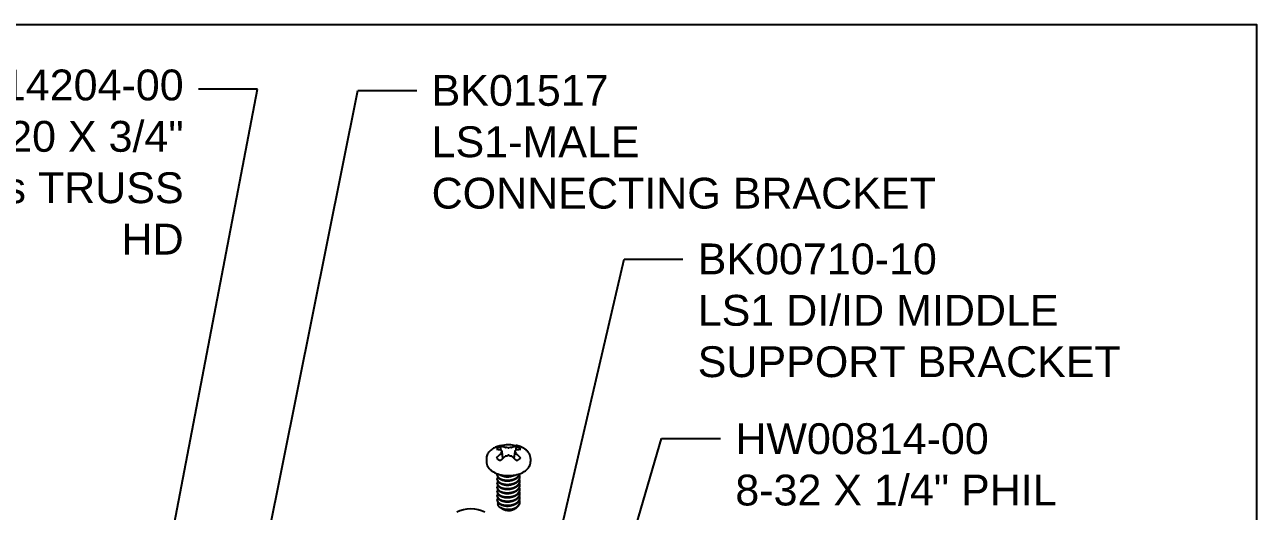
# Model space of a CAD drawing. Extents: x -0.9 to 11.7, y -14.6 to 0.
# Drawn here: x 4.13 to 11.65, y -2.97 to 0 of the extents above; entities that cross this region are included whole.
import ezdxf
from ezdxf import colors
from ezdxf.entities.mleader import LeaderData, LeaderLine
from ezdxf.math import Vec2, Vec3

# ---------------------------------------------------------------- set-up
doc = ezdxf.new("R2010")
doc.units = 0
doc.header["$LTSCALE"] = 0.5
doc.header["$MEASUREMENT"] = 0
for name, color, linetype in [('FAB DWG', 221, 'CONTINUOUS'), ('Hardware', 242, 'CONTINUOUS'), ('Mounting', 4, 'CONTINUOUS')]:
    doc.layers.add(name, color=color, linetype=linetype)
doc.layers.add('Text-Unprinted', color=131, linetype='CONTINUOUS', plot=False)
doc.styles.get("Standard").update_dxf_attribs({"font": 'arial.ttf'})

msp = doc.modelspace()

# ---------------------------------------------------------------- linework, layer by layer
at = {"layer": 'Hardware', "linetype": 'Continuous', "lineweight": 25, "transparency": 16777216, "extrusion": (1.5543e-15, 0.816497, 0.57735)}
for p, q in [((7.0533, -2.6447), (7.0483, -2.6024)), ((7.1222, -2.6447), (7.1272, -2.6024)), ((6.9527, -2.646), (6.9527, -2.6645)), ((7.0588, -2.6397), (7.0522, -2.6359)), ((7.1233, -2.6359), (7.1167, -2.6397)), ((7.2227, -2.646), (7.2227, -2.6645)), ((7.0187, -2.7473), (7.0187, -2.7441)), ((7.0187, -2.7728), (7.0187, -2.7697)), ((7.1567, -2.7601), (7.1567, -2.7569)), ((7.0187, -2.7984), (7.0187, -2.7952)), ((7.0187, -2.8239), (7.0187, -2.8207)), ((7.0187, -2.8494), (7.0187, -2.8462)), ((7.1567, -2.7856), (7.1567, -2.7824)), ((7.1567, -2.8111), (7.1567, -2.8079)), ((7.1567, -2.8366), (7.1567, -2.8334)), ((7.0187, -2.8749), (7.0187, -2.8717)), ((7.0187, -2.9004), (7.0187, -2.8972)), ((7.1567, -2.8622), (7.1567, -2.859)), ((7.1567, -2.8877), (7.1567, -2.8845)), ((7.1567, -2.9132), (7.1567, -2.91)), ((7.05, -2.9519), (7.0402, -2.9462)), ((7.1222, -2.9538), (7.1248, -2.9522))]:
    msp.add_line(p, q, dxfattribs=at)
at = {"layer": 'Hardware', "linetype": 'Continuous', "lineweight": 25, "transparency": 16777216, "extrusion": (7.03853e-17, 1.66533e-16, -1)}
msp.add_arc((-7.0877, -2.7727), 0.2121, 77.50512, 102.49488, dxfattribs=at)
at = {"layer": 'Hardware', "linetype": 'Continuous', "lineweight": 25, "transparency": 16777216}
for centre, major_axis, ratio, start_param, end_param in [((7.0877, -2.6153), (-0.0886, 0), 0.57735, -0.9936, -0.577197), ((7.0867, -2.7722), (-0.0912, -0.1915), 0.625473, -2.177695, -1.983039), ((7.0888, -2.7722), (-0.0912, 0.1915), 0.625473, -0.511675, -0.31702), ((7.0714, -2.7701), (-0.0338, -0.2087), 0.36159, -2.434796, -2.347229), ((7.0945, -2.7645), (-0.1628, 0.1349), 0.801793, -0.941996, -0.854429), ((7.081, -2.7645), (-0.1628, -0.1349), 0.801793, -2.287164, -2.199597), ((7.0867, -2.7722), (0.0912, 0.1915), 0.625473, 0.31702, 0.511675), ((7.1041, -2.7701), (-0.0338, 0.2087), 0.36159, -0.794364, -0.706797), ((7.0888, -2.7722), (-0.0912, 0.1915), 0.625473, -0.975734, -0.963898), ((7.0888, -2.7722), (-0.0912, 0.1915), 0.625473, -1.158553, -0.963898), ((7.0877, -2.6153), (-0.0886, 0), 0.57735, -2.356194, -2.147993), ((7.0877, -2.6153), (-0.0886, 0), 0.57735, -2.564396, -2.356194), ((7.0877, -2.6153), (0.0886, 0), 0.57735, -2.564396, -2.356194), ((7.0877, -2.6153), (0.0886, 0), 0.57735, -2.356194, -2.147993), ((7.0877, -2.6153), (0.0886, 0), 0.57735, -0.9936, -0.785398), ((7.0877, -2.6153), (0.0886, 0), 0.57735, -0.785398, -0.577197), ((7.0877, -2.6153), (0.0886, 0), 0.57735, -0.785398, -0.701269), ((7.0877, -2.9339), (0.0487, 0), 0.57735, -2.407864, -1.957924), ((7.0877, -2.9339), (0.0487, 0), 0.57735, -1.957924, -0.785398)]:
    msp.add_ellipse(centre, major_axis=major_axis, ratio=ratio, start_param=start_param, end_param=end_param, dxfattribs=at)
at = {"layer": 'Hardware', "linetype": 'Continuous', "lineweight": 25, "transparency": 16777216, "extrusion": (4.4325e-17, 2.31305e-16, -1)}
msp.add_ellipse((7.0867, -2.7734), major_axis=(0.1191, -0.1755), ratio=0.524834, start_param=-2.736974, end_param=-2.542319, dxfattribs=at)
at = {"layer": 'Hardware', "linetype": 'Continuous', "lineweight": 25, "transparency": 16777216, "extrusion": (8.47424e-17, 3.76166e-16, -1)}
msp.add_ellipse((7.0714, -2.7779), major_axis=(0.0638, -0.2015), ratio=0.260951, start_param=-2.633902, end_param=-2.546335, dxfattribs=at)
at = {"layer": 'Hardware', "linetype": 'Continuous', "lineweight": 25, "transparency": 16777216, "extrusion": (-1.78082e-16, 2.81461e-16, -1)}
msp.add_ellipse((7.0945, -2.7834), major_axis=(0.1786, 0.113), ratio=0.701155, start_param=-1.283341, end_param=-1.195773, dxfattribs=at)
at = {"layer": 'Hardware', "linetype": 'Continuous', "lineweight": 25, "transparency": 16777216, "extrusion": (-5.16895e-17, 2.29772e-16, -1)}
msp.add_ellipse((7.081, -2.7834), major_axis=(0.1786, -0.113), ratio=0.701155, start_param=-1.945819, end_param=-1.858252, dxfattribs=at)
at = {"layer": 'Hardware', "linetype": 'Continuous', "lineweight": 25, "transparency": 16777216, "extrusion": (1.89592e-16, 2.31123e-16, -1)}
msp.add_ellipse((7.1041, -2.7779), major_axis=(0.0638, 0.2015), ratio=0.260951, start_param=-0.595258, end_param=-0.503876, dxfattribs=at)
at = {"layer": 'Hardware', "linetype": 'Continuous', "lineweight": 25, "transparency": 16777216, "extrusion": (-2.74017e-16, 3.87122e-16, -1)}
msp.add_ellipse((7.0888, -2.7734), major_axis=(0.1191, 0.1755), ratio=0.524834, start_param=-0.603091, end_param=-0.404618, dxfattribs=at)
at = {"layer": 'Hardware', "linetype": 'Continuous', "lineweight": 25, "transparency": 16777216, "extrusion": (-1.50977e-16, 3.70734e-16, -1)}
msp.add_ellipse((7.0888, -2.7734), major_axis=(0.1191, 0.1755), ratio=0.524834, start_param=-1.246151, end_param=-1.051496, dxfattribs=at)
at = {"layer": 'Hardware', "linetype": 'Continuous', "lineweight": 25, "transparency": 16777216, "extrusion": (9.02633e-17, 2.62469e-16, -1)}
msp.add_ellipse((7.0867, -2.7734), major_axis=(0.1191, -0.1755), ratio=0.524834, start_param=-2.090097, end_param=-1.895441, dxfattribs=at)
at = {"layer": 'Hardware', "linetype": 'Continuous', "lineweight": 25, "transparency": 16777216, "extrusion": (-7.32336e-17, 5.55112e-17, -1)}
msp.add_ellipse((7.0877, -2.9173), major_axis=(-0.069, 0), ratio=0.57735, start_param=-2.126289, end_param=-1.331113, dxfattribs=at)
at = {"layer": 'Hardware', "linetype": 'Continuous', "lineweight": 25, "transparency": 16777216}
for points, knots in [([(7.0419, -2.5656), (7.0322, -2.5678), (7.0229, -2.5706), (7.0055, -2.5776), (6.9973, -2.5817), (6.9827, -2.5913), (6.9762, -2.5968), (6.9651, -2.6089), (6.9606, -2.6157), (6.9544, -2.6303), (6.9527, -2.6381), (6.9527, -2.646)], [2.722679, 2.722679, 2.722679, 2.722679, 2.963541, 2.963541, 3.204404, 3.204404, 3.445266, 3.445266, 3.686128, 3.686128, 3.926991, 3.926991, 3.926991, 3.926991]), ([(7.0481, -2.6035), (7.0482, -2.6032), (7.0483, -2.6029), (7.0483, -2.6027), (7.0484, -2.6024), (7.0483, -2.6022), (7.0482, -2.6019), (7.0482, -2.6018), (7.0481, -2.6018), (7.0481, -2.6017)], [0, 0, 0, 0, 0.00003392832, 0.00003392832, 0.00003392832, 0.00006785849, 0.00006785849, 0.00006785849, 0.00007902941, 0.00007902941, 0.00007902941, 0.00007902941]), ([(7.0862, -2.5797), (7.0866, -2.5797), (7.0871, -2.5798), (7.0875, -2.5798), (7.088, -2.5798), (7.0884, -2.5798), (7.0889, -2.5797), (7.089, -2.5797), (7.0891, -2.5797), (7.0893, -2.5797)], [0, 0, 0, 0, 0.00003392832, 0.00003392832, 0.00003392832, 0.00006785849, 0.00006785849, 0.00006785849, 0.00007902941, 0.00007902941, 0.00007902941, 0.00007902941]), ([(7.0893, -2.6255), (7.0889, -2.6254), (7.0884, -2.6253), (7.088, -2.6253), (7.0875, -2.6253), (7.0871, -2.6253), (7.0866, -2.6254), (7.0865, -2.6254), (7.0864, -2.6255), (7.0862, -2.6255)], [0, 0, 0, 0, 0.00003392832, 0.00003392832, 0.00003392832, 0.00006785849, 0.00006785849, 0.00006785849, 0.00007902941, 0.00007902941, 0.00007902941, 0.00007902941]), ([(7.1274, -2.6017), (7.1273, -2.6019), (7.1272, -2.6022), (7.1271, -2.6024), (7.1271, -2.6027), (7.1272, -2.6029), (7.1273, -2.6032), (7.1273, -2.6033), (7.1274, -2.6034), (7.1274, -2.6035)], [0, 0, 0, 0, 0.00003392832, 0.00003392832, 0.00003392832, 0.00006785849, 0.00006785849, 0.00006785849, 0.00007902941, 0.00007902941, 0.00007902941, 0.00007902941]), ([(7.1796, -2.5829), (7.1769, -2.5814), (7.1741, -2.5799), (7.1684, -2.5771), (7.1655, -2.5758), (7.1595, -2.5733), (7.1564, -2.5722), (7.1501, -2.57), (7.1469, -2.569), (7.1403, -2.5672), (7.137, -2.5664), (7.1336, -2.5656)], [1.5707963, 1.5707963, 1.5707963, 1.5707963, 1.6545791, 1.6545791, 1.7383619, 1.7383619, 1.8221447, 1.8221447, 1.9059274, 1.9059274, 1.9897102, 1.9897102, 1.9897102, 1.9897102]), ([(7.2227, -2.646), (7.2227, -2.6409), (7.222, -2.6358), (7.2193, -2.6258), (7.2173, -2.621), (7.2122, -2.6119), (7.2091, -2.6077), (7.202, -2.5997), (7.1981, -2.5959), (7.1894, -2.589), (7.1846, -2.5858), (7.1796, -2.5829)], [0.7853982, 0.7853982, 0.7853982, 0.7853982, 0.9424778, 0.9424778, 1.0995574, 1.0995574, 1.2566371, 1.2566371, 1.4137167, 1.4137167, 1.5707963, 1.5707963, 1.5707963, 1.5707963]), ([(6.9527, -2.6645), (6.9527, -2.6696), (6.9535, -2.6747), (6.9562, -2.6847), (6.9582, -2.6895), (6.9633, -2.6985), (6.9664, -2.7028), (6.9735, -2.7108), (6.9774, -2.7146), (6.9861, -2.7215), (6.9909, -2.7247), (6.9959, -2.7276)], [3.9269908, 3.9269908, 3.9269908, 3.9269908, 4.0840704, 4.0840704, 4.2411501, 4.2411501, 4.3982297, 4.3982297, 4.5553093, 4.5553093, 4.712389, 4.712389, 4.712389, 4.712389]), ([(6.9959, -2.7276), (7.0069, -2.7339), (7.0193, -2.7389), (7.0459, -2.7462), (7.0601, -2.7485), (7.0888, -2.7503), (7.1034, -2.7497), (7.1315, -2.7458), (7.145, -2.7425), (7.1701, -2.7332), (7.1816, -2.7272), (7.2009, -2.7127), (7.2089, -2.7042), (7.2193, -2.686), (7.2223, -2.6766), (7.2227, -2.6662), (7.2227, -2.6653), (7.2227, -2.6645)], [4.712389, 4.712389, 4.712389, 4.712389, 5.053801, 5.053801, 5.394191, 5.394191, 5.731891, 5.731891, 6.070286, 6.070286, 6.411985, 6.411985, 6.748759, 6.748759, 7.042339, 7.042339, 7.068583, 7.068583, 7.068583, 7.068583]), ([(6.9959, -2.7276), (7.0069, -2.7339), (7.0193, -2.7389), (7.0459, -2.7462), (7.0601, -2.7485), (7.0888, -2.7503), (7.1034, -2.7497), (7.1315, -2.7458), (7.145, -2.7425), (7.1701, -2.7332), (7.1816, -2.7272), (7.2009, -2.7127), (7.2089, -2.7042), (7.2157, -2.6924), (7.2168, -2.6902), (7.2177, -2.688)], [4.712389, 4.712389, 4.712389, 4.712389, 5.053801, 5.053801, 5.394191, 5.394191, 5.731891, 5.731891, 6.070286, 6.070286, 6.411985, 6.411985, 6.748759, 6.748759, 6.822318, 6.822318, 6.822318, 6.822318]), ([(7.0714, -2.956), (7.0658, -2.9553), (7.0605, -2.9542), (7.0505, -2.9512), (7.0459, -2.9493), (7.0378, -2.9449), (7.0342, -2.9424), (7.0285, -2.9371), (7.0264, -2.9342), (7.0235, -2.9281), (7.0228, -2.9251), (7.023, -2.9195), (7.0235, -2.9171), (7.0245, -2.9147)], [0, 0, 0, 0, 0.000439934, 0.000439934, 0.000879869, 0.000879869, 0.001319803, 0.001319803, 0.001759737, 0.001759737, 0.002199672, 0.002199672, 0.002545611, 0.002545611, 0.002545611, 0.002545611]), ([(7.05, -2.9519), (7.051, -2.9524), (7.052, -2.9529), (7.0585, -2.9559), (7.0655, -2.9576), (7.0773, -2.9587), (7.0813, -2.9588), (7.0898, -2.9586), (7.0942, -2.9583), (7.1029, -2.9571), (7.1072, -2.9562), (7.1159, -2.954), (7.1201, -2.9527), (7.1241, -2.9512)], [0.000540061, 0.000540061, 0.000540061, 0.000540061, 0.000672544, 0.000672544, 0.001345089, 0.001345089, 0.001681361, 0.001681361, 0.002017633, 0.002017633, 0.002353905, 0.002353905, 0.002690178, 0.002690178, 0.002690178, 0.002690178]), ([(7.0694, -2.9599), (7.0739, -2.9609), (7.0786, -2.9615), (7.0884, -2.9618), (7.0934, -2.9616), (7.108, -2.9596), (7.1174, -2.9565), (7.1248, -2.9522)], [0, 0, 0, 0, 0.000376124, 0.000376124, 0.000752247, 0.000752247, 0.001504495, 0.001504495, 0.001504495, 0.001504495])]:
    msp.add_open_spline(points, degree=3, knots=knots, dxfattribs=at)
for points in [[(7.0422, -2.5948), (7.0413, -2.5874), (7.0403, -2.5799), (7.0394, -2.5725)], [(7.0412, -2.5937), (7.041, -2.5935), (7.0407, -2.5933), (7.0404, -2.5932)], [(7.0404, -2.6162), (7.0407, -2.6158), (7.041, -2.6155), (7.0412, -2.6151)], [(7.0679, -2.5773), (7.0682, -2.5774), (7.0687, -2.5775), (7.0692, -2.5776)], [(7.0692, -2.6313), (7.0687, -2.6315), (7.0682, -2.6317), (7.0679, -2.632)], [(7.1063, -2.5776), (7.1068, -2.5775), (7.1073, -2.5774), (7.1076, -2.5773)], [(7.1076, -2.632), (7.1073, -2.6317), (7.1068, -2.6315), (7.1063, -2.6313)], [(7.1333, -2.5948), (7.1342, -2.5874), (7.1352, -2.5799), (7.1361, -2.5725)], [(7.1333, -2.5948), (7.1334, -2.594), (7.1335, -2.5932), (7.1336, -2.5925)], [(7.1343, -2.6151), (7.1345, -2.6155), (7.1348, -2.6158), (7.1351, -2.6162)], [(7.1248, -2.9522), (7.1274, -2.9508), (7.1297, -2.9491), (7.1318, -2.9474)]]:
    msp.add_open_spline(points, degree=3, dxfattribs=at)
for points, weights in [([(7.0196, -2.7385), (7.014, -2.7566), (7.039, -2.7691)], [0.975578927874, 0.879614233102, 1]), ([(7.0187, -2.7473), (7.0187, -2.7621), (7.039, -2.7723)], [0.949184032699, 0.900099577495, 1]), ([(7.0187, -2.7728), (7.0187, -2.7876), (7.039, -2.7978)], [0.949184032699, 0.900099577495, 1]), ([(7.0314, -2.7422), (7.0348, -2.7447), (7.039, -2.7468)], [0.962812241747, 0.977691451424, 1]), ([(7.0187, -2.7984), (7.0187, -2.8132), (7.039, -2.8233)], [0.949184032699, 0.900099577495, 1]), ([(7.0187, -2.8239), (7.0187, -2.8387), (7.039, -2.8488)], [0.949184032699, 0.900099577495, 1]), ([(7.0187, -2.8494), (7.0187, -2.8642), (7.039, -2.8743)], [0.949184032699, 0.900099577495, 1]), ([(7.0187, -2.8749), (7.0187, -2.8897), (7.039, -2.8999)], [0.949184032699, 0.900099577495, 1]), ([(7.0187, -2.9004), (7.0187, -2.9152), (7.039, -2.9254)], [0.949184032699, 0.900099577495, 1]), ([(7.052, -2.9515), (7.052, -2.9515), (7.052, -2.9515)], [0.989886497847, 0.989918345882, 0.989950211752]), ([(7.1241, -2.9512), (7.1309, -2.9482), (7.1365, -2.9445)], [0.94545110662, 0.933012701892, 0.933012701892])]:
    msp.add_rational_spline(points, weights, degree=2, dxfattribs=at)
for points, weights, knots in [([(7.0222, -2.7584), (7.0216, -2.7594), (7.0211, -2.7604), (7.0108, -2.7805), (7.039, -2.7946)], [0.985918936542, 0.992544590089, 1, 0.866025403784, 1], [0.52700489, 0.52700489, 0.52700489, 0.52777778, 0.52777778, 0.54166667, 0.54166667, 0.54166667]), ([(7.039, -2.7468), (7.0671, -2.7609), (7.1056, -2.7528), (7.1161, -2.7506), (7.1253, -2.7465)], [1, 0.866025403784, 1, 0.959445658921, 0.943443055661], [0.70833333, 0.70833333, 0.70833333, 0.72222222, 0.72222222, 0.72642641, 0.72642641, 0.72642641]), ([(7.039, -2.7691), (7.0671, -2.7832), (7.1056, -2.7751), (7.1235, -2.7714), (7.1365, -2.7627)], [1, 0.866025403784, 1, 0.933012701892, 0.933012701892], [0.625, 0.625, 0.625, 0.63888889, 0.63888889, 0.64583333, 0.64583333, 0.64583333]), ([(7.039, -2.7723), (7.0671, -2.7864), (7.1056, -2.7783), (7.1235, -2.7746), (7.1365, -2.7659)], [1, 0.866025403784, 1, 0.933012701892, 0.933012701892], [0.625, 0.625, 0.625, 0.63888889, 0.63888889, 0.64583333, 0.64583333, 0.64583333]), ([(7.0416, -2.7448), (7.0694, -2.7572), (7.1056, -2.7496), (7.1076, -2.7492), (7.1097, -2.7487)], [0.986848991668, 0.872959828587, 1, 0.991854254441, 0.984699042499], [0.70905221, 0.70905221, 0.70905221, 0.72222222, 0.72222222, 0.72306668, 0.72306668, 0.72306668]), ([(7.0585, -2.7533), (7.0774, -2.7596), (7.1004, -2.7543), (7.1031, -2.7536), (7.1057, -2.7528)], [0.968052637238, 0.884564475973, 1, 0.984807198575, 0.97306014316], [0.62692191, 0.62692191, 0.62692191, 0.63888889, 0.63888889, 0.6404639, 0.6404639, 0.6404639]), ([(7.0585, -2.7788), (7.0774, -2.7851), (7.1004, -2.7798), (7.1031, -2.7791), (7.1057, -2.7783)], [0.968052637238, 0.884564475973, 1, 0.984807198575, 0.97306014316], [0.54358858, 0.54358858, 0.54358858, 0.55555556, 0.55555556, 0.55713056, 0.55713056, 0.55713056]), ([(7.1365, -2.7659), (7.1496, -2.7572), (7.1544, -2.7459), (7.156, -2.7421), (7.1565, -2.7382)], [0.933012701892, 0.933012701892, 1, 0.976625265815, 0.961406976413], [0.645833333, 0.645833333, 0.645833333, 0.652777778, 0.652777778, 0.655200992, 0.655200992, 0.655200992]), ([(7.1365, -2.7627), (7.1496, -2.754), (7.1544, -2.7427), (7.1553, -2.7406), (7.1558, -2.7385)], [0.933012701892, 0.933012701892, 1, 0.986870534718, 0.976314435783], [0.645833333, 0.645833333, 0.645833333, 0.652777778, 0.652777778, 0.654138884, 0.654138884, 0.654138884]), ([(7.1365, -2.7882), (7.1496, -2.7795), (7.1544, -2.7682), (7.1591, -2.7571), (7.1545, -2.7457)], [0.933012701892, 0.933012701892, 1, 0.933632840941, 0.933018442868], [0.5625, 0.5625, 0.5625, 0.56944444, 0.56944444, 0.5763246, 0.5763246, 0.5763246]), ([(7.1365, -2.7914), (7.1496, -2.7827), (7.1544, -2.7714), (7.1567, -2.7659), (7.1567, -2.7601)], [0.933012701892, 0.933012701892, 1, 0.965925826289, 0.949184032699], [0.5625, 0.5625, 0.5625, 0.56944444, 0.56944444, 0.57297685, 0.57297685, 0.57297685]), ([(7.1365, -2.8137), (7.1496, -2.805), (7.1544, -2.7938), (7.1591, -2.7826), (7.1545, -2.7712)], [0.933012701892, 0.933012701892, 1, 0.933632840941, 0.933018442868], [0.47916667, 0.47916667, 0.47916667, 0.48611111, 0.48611111, 0.49299127, 0.49299127, 0.49299127]), ([(7.0222, -2.784), (7.0216, -2.7849), (7.0211, -2.7859), (7.0108, -2.806), (7.039, -2.8201)], [0.985918936542, 0.992544590089, 1, 0.866025403784, 1], [0.44367156, 0.44367156, 0.44367156, 0.44444444, 0.44444444, 0.45833333, 0.45833333, 0.45833333]), ([(7.0222, -2.8095), (7.0216, -2.8104), (7.0211, -2.8114), (7.0108, -2.8315), (7.039, -2.8456)], [0.985918936542, 0.992544590089, 1, 0.866025403784, 1], [0.36033822, 0.36033822, 0.36033822, 0.36111111, 0.36111111, 0.375, 0.375, 0.375]), ([(7.0222, -2.835), (7.0216, -2.8359), (7.0211, -2.8369), (7.0108, -2.857), (7.039, -2.8711)], [0.985918936542, 0.992544590089, 1, 0.866025403784, 1], [0.27700489, 0.27700489, 0.27700489, 0.27777778, 0.27777778, 0.29166667, 0.29166667, 0.29166667]), ([(7.039, -2.7946), (7.0671, -2.8087), (7.1056, -2.8007), (7.1235, -2.7969), (7.1365, -2.7882)], [1, 0.866025403784, 1, 0.933012701892, 0.933012701892], [0.54166667, 0.54166667, 0.54166667, 0.55555556, 0.55555556, 0.5625, 0.5625, 0.5625]), ([(7.039, -2.7978), (7.0671, -2.8119), (7.1056, -2.8038), (7.1235, -2.8001), (7.1365, -2.7914)], [1, 0.866025403784, 1, 0.933012701892, 0.933012701892], [0.54166667, 0.54166667, 0.54166667, 0.55555556, 0.55555556, 0.5625, 0.5625, 0.5625]), ([(7.039, -2.8201), (7.0671, -2.8343), (7.1056, -2.8262), (7.1235, -2.8224), (7.1365, -2.8137)], [1, 0.866025403784, 1, 0.933012701892, 0.933012701892], [0.45833333, 0.45833333, 0.45833333, 0.47222222, 0.47222222, 0.47916667, 0.47916667, 0.47916667]), ([(7.039, -2.8233), (7.0671, -2.8374), (7.1056, -2.8294), (7.1235, -2.8256), (7.1365, -2.8169)], [1, 0.866025403784, 1, 0.933012701892, 0.933012701892], [0.45833333, 0.45833333, 0.45833333, 0.47222222, 0.47222222, 0.47916667, 0.47916667, 0.47916667]), ([(7.039, -2.8456), (7.0671, -2.8598), (7.1056, -2.8517), (7.1235, -2.8479), (7.1365, -2.8393)], [1, 0.866025403784, 1, 0.933012701892, 0.933012701892], [0.375, 0.375, 0.375, 0.38888889, 0.38888889, 0.39583333, 0.39583333, 0.39583333]), ([(7.039, -2.8488), (7.0671, -2.863), (7.1056, -2.8549), (7.1235, -2.8511), (7.1365, -2.8424)], [1, 0.866025403784, 1, 0.933012701892, 0.933012701892], [0.375, 0.375, 0.375, 0.38888889, 0.38888889, 0.39583333, 0.39583333, 0.39583333]), ([(7.0585, -2.8043), (7.0774, -2.8106), (7.1004, -2.8053), (7.1031, -2.8047), (7.1057, -2.8038)], [0.968052637238, 0.884564475973, 1, 0.984807198575, 0.97306014316], [0.46025524, 0.46025524, 0.46025524, 0.47222222, 0.47222222, 0.47379723, 0.47379723, 0.47379723]), ([(7.0585, -2.8298), (7.0774, -2.8361), (7.1004, -2.8308), (7.1031, -2.8302), (7.1057, -2.8294)], [0.968052637238, 0.884564475973, 1, 0.984807198575, 0.97306014316], [0.37692191, 0.37692191, 0.37692191, 0.38888889, 0.38888889, 0.3904639, 0.3904639, 0.3904639]), ([(7.0585, -2.8553), (7.0774, -2.8617), (7.1004, -2.8563), (7.1031, -2.8557), (7.1057, -2.8549)], [0.968052637238, 0.884564475973, 1, 0.984807198575, 0.97306014316], [0.29358858, 0.29358858, 0.29358858, 0.30555556, 0.30555556, 0.30713056, 0.30713056, 0.30713056]), ([(7.1365, -2.8169), (7.1496, -2.8082), (7.1544, -2.7969), (7.1567, -2.7914), (7.1567, -2.7856)], [0.933012701892, 0.933012701892, 1, 0.965925826289, 0.949184032699], [0.47916667, 0.47916667, 0.47916667, 0.48611111, 0.48611111, 0.48964352, 0.48964352, 0.48964352]), ([(7.1365, -2.8393), (7.1496, -2.8306), (7.1544, -2.8193), (7.1591, -2.8081), (7.1545, -2.7967)], [0.933012701892, 0.933012701892, 1, 0.933632840941, 0.933018442868], [0.39583333, 0.39583333, 0.39583333, 0.40277778, 0.40277778, 0.40965793, 0.40965793, 0.40965793]), ([(7.1365, -2.8424), (7.1496, -2.8338), (7.1544, -2.8225), (7.1567, -2.8169), (7.1567, -2.8111)], [0.933012701892, 0.933012701892, 1, 0.965925826289, 0.949184032699], [0.39583333, 0.39583333, 0.39583333, 0.40277778, 0.40277778, 0.40631018, 0.40631018, 0.40631018]), ([(7.1365, -2.8648), (7.1496, -2.8561), (7.1544, -2.8448), (7.1591, -2.8336), (7.1545, -2.8222)], [0.933012701892, 0.933012701892, 1, 0.933632840941, 0.933018442868], [0.3125, 0.3125, 0.3125, 0.31944444, 0.31944444, 0.3263246, 0.3263246, 0.3263246]), ([(7.1365, -2.868), (7.1496, -2.8593), (7.1544, -2.848), (7.1567, -2.8424), (7.1567, -2.8366)], [0.933012701892, 0.933012701892, 1, 0.965925826289, 0.949184032699], [0.3125, 0.3125, 0.3125, 0.31944444, 0.31944444, 0.32297685, 0.32297685, 0.32297685]), ([(7.1365, -2.8903), (7.1496, -2.8816), (7.1544, -2.8703), (7.1591, -2.8591), (7.1545, -2.8478)], [0.933012701892, 0.933012701892, 1, 0.933632840941, 0.933018442868], [0.22916667, 0.22916667, 0.22916667, 0.23611111, 0.23611111, 0.24299127, 0.24299127, 0.24299127]), ([(7.0222, -2.8605), (7.0216, -2.8615), (7.0211, -2.8624), (7.0108, -2.8825), (7.039, -2.8967)], [0.985918936542, 0.992544590089, 1, 0.866025403784, 1], [0.19367156, 0.19367156, 0.19367156, 0.19444444, 0.19444444, 0.20833333, 0.20833333, 0.20833333]), ([(7.0222, -2.886), (7.0216, -2.887), (7.0211, -2.888), (7.0108, -2.908), (7.039, -2.9222)], [0.985918936542, 0.992544590089, 1, 0.866025403784, 1], [0.11033822, 0.11033822, 0.11033822, 0.11111111, 0.11111111, 0.125, 0.125, 0.125]), ([(7.039, -2.8711), (7.0671, -2.8853), (7.1056, -2.8772), (7.1235, -2.8735), (7.1365, -2.8648)], [1, 0.866025403784, 1, 0.933012701892, 0.933012701892], [0.29166667, 0.29166667, 0.29166667, 0.30555556, 0.30555556, 0.3125, 0.3125, 0.3125]), ([(7.039, -2.8743), (7.0671, -2.8885), (7.1056, -2.8804), (7.1235, -2.8766), (7.1365, -2.868)], [1, 0.866025403784, 1, 0.933012701892, 0.933012701892], [0.29166667, 0.29166667, 0.29166667, 0.30555556, 0.30555556, 0.3125, 0.3125, 0.3125]), ([(7.039, -2.8967), (7.0671, -2.9108), (7.1056, -2.9027), (7.1235, -2.899), (7.1365, -2.8903)], [1, 0.866025403784, 1, 0.933012701892, 0.933012701892], [0.20833333, 0.20833333, 0.20833333, 0.22222222, 0.22222222, 0.22916667, 0.22916667, 0.22916667]), ([(7.039, -2.8999), (7.0671, -2.914), (7.1056, -2.9059), (7.1235, -2.9022), (7.1365, -2.8935)], [1, 0.866025403784, 1, 0.933012701892, 0.933012701892], [0.20833333, 0.20833333, 0.20833333, 0.22222222, 0.22222222, 0.22916667, 0.22916667, 0.22916667]), ([(7.039, -2.9222), (7.0671, -2.9363), (7.1056, -2.9282), (7.1235, -2.9245), (7.1365, -2.9158)], [1, 0.866025403784, 1, 0.933012701892, 0.933012701892], [0.125, 0.125, 0.125, 0.13888889, 0.13888889, 0.14583333, 0.14583333, 0.14583333]), ([(7.039, -2.9254), (7.0671, -2.9395), (7.1056, -2.9314), (7.1235, -2.9277), (7.1365, -2.919)], [1, 0.866025403784, 1, 0.933012701892, 0.933012701892], [0.125, 0.125, 0.125, 0.13888889, 0.13888889, 0.14583333, 0.14583333, 0.14583333]), ([(7.0585, -2.8809), (7.0774, -2.8872), (7.1004, -2.8818), (7.1031, -2.8812), (7.1057, -2.8804)], [0.968052637238, 0.884564475973, 1, 0.984807198575, 0.97306014316], [0.21025524, 0.21025524, 0.21025524, 0.22222222, 0.22222222, 0.22379723, 0.22379723, 0.22379723]), ([(7.0585, -2.9064), (7.0774, -2.9127), (7.1004, -2.9073), (7.1031, -2.9067), (7.1057, -2.9059)], [0.968052637238, 0.884564475973, 1, 0.984807198575, 0.97306014316], [0.12692191, 0.12692191, 0.12692191, 0.13888889, 0.13888889, 0.1404639, 0.1404639, 0.1404639]), ([(7.0585, -2.9319), (7.0774, -2.9382), (7.1004, -2.9329), (7.1031, -2.9322), (7.1057, -2.9314)], [0.968052637238, 0.884564475973, 1, 0.984807198575, 0.97306014316], [0.04358858, 0.04358858, 0.04358858, 0.05555556, 0.05555556, 0.05713056, 0.05713056, 0.05713056]), ([(7.1365, -2.8935), (7.1496, -2.8848), (7.1544, -2.8735), (7.1567, -2.8679), (7.1567, -2.8622)], [0.933012701892, 0.933012701892, 1, 0.965925826289, 0.949184032699], [0.22916667, 0.22916667, 0.22916667, 0.23611111, 0.23611111, 0.23964352, 0.23964352, 0.23964352]), ([(7.1365, -2.9158), (7.1496, -2.9071), (7.1544, -2.8958), (7.1591, -2.8846), (7.1545, -2.8733)], [0.933012701892, 0.933012701892, 1, 0.933632840941, 0.933018442868], [0.14583333, 0.14583333, 0.14583333, 0.15277778, 0.15277778, 0.15965793, 0.15965793, 0.15965793]), ([(7.1365, -2.919), (7.1496, -2.9103), (7.1544, -2.899), (7.1567, -2.8935), (7.1567, -2.8877)], [0.933012701892, 0.933012701892, 1, 0.965925826289, 0.949184032699], [0.14583333, 0.14583333, 0.14583333, 0.15277778, 0.15277778, 0.15631018, 0.15631018, 0.15631018]), ([(7.1365, -2.9413), (7.1496, -2.9326), (7.1544, -2.9213), (7.1591, -2.9101), (7.1545, -2.8988)], [0.933012701892, 0.933012701892, 1, 0.933632840941, 0.933018442868], [0.0625, 0.0625, 0.0625, 0.06944444, 0.06944444, 0.0763246, 0.0763246, 0.0763246]), ([(7.1365, -2.9445), (7.1496, -2.9358), (7.1544, -2.9245), (7.1567, -2.919), (7.1567, -2.9132)], [0.933012701892, 0.933012701892, 1, 0.965925826289, 0.949184032699], [0.0625, 0.0625, 0.0625, 0.06944444, 0.06944444, 0.07297685, 0.07297685, 0.07297685]), ([(7.1092, -2.9557), (7.1049, -2.9573), (7.1004, -2.9584), (7.0845, -2.9621), (7.0694, -2.9599)], [0.958759271632, 0.974542126911, 1, 0.917326185191, 0.936686037184], [0.3016633, 0.3016633, 0.3016633, 0.3333333, 0.3333333, 0.436181, 0.436181, 0.436181]), ([(7.0714, -2.956), (7.0885, -2.9573), (7.1056, -2.9538), (7.1235, -2.95), (7.1365, -2.9413)], [0.93312680063, 0.935777329568, 1, 0.933012701892, 0.933012701892], [0.04889771, 0.04889771, 0.04889771, 0.05555556, 0.05555556, 0.0625, 0.0625, 0.0625])]:
    msp.add_rational_spline(points, weights, degree=2, knots=knots, dxfattribs=at)
at = {"layer": 'Mounting', "linetype": 'Continuous', "transparency": 16777216, "extrusion": (8.42554e-17, 1.11022e-16, -1)}
msp.add_ellipse((6.8571, -3.0198), major_axis=(0.12, 0), ratio=0.57735, start_param=-2.356194, end_param=-0.785398, dxfattribs=at)
at = {"layer": 'Text-Unprinted', "ltscale": 0.5, "transparency": 16777216}
msp.add_lwpolyline([(0, 0), (11.6533, 0), (11.6533, -14.5512), (0, -14.5512)], close=True, dxfattribs=at)

# ---------------------------------------------------------------- leaders
at = {"layer": 'FAB DWG', "ltscale": 0.5, "transparency": 16777216}
ml = msp.add_multileader_mtext('Standard', dxfattribs=at)
ml.set_content('\\A1;HW14204-00 \\P1/4-20 X 3/4" Phillips TRUSS HD ', color=256)
ml.set_leader_properties()
ml.build(insert=Vec2(0, 0))
ml.multileader.update_dxf_attribs({"dogleg_length": 0.234, "arrow_head_size": 0.18})
ctx = ml.context
ctx.base_point, ctx.char_height, ctx.arrow_head_size, ctx.landing_gap_size, ctx.plane_origin = Vec3(2.801, -0.3937), 0.188, 0.18, 0.09, Vec3(8.4586, -0.3546)
ctx.text_align_type = 2
notes = []
notes.append((ctx, [(0, (1, 1, 0), (5.5542, -0.3937), (-1, 0), 0.36, [(0, [(4.8885, -3.8753)], 0, [])])]))
ctx.mtext.insert, ctx.mtext.rotation, ctx.mtext.width, ctx.mtext.alignment, ctx.mtext.flow_direction = Vec3(5.1042, -0.2736), 6.283185, 2.236333, 3, 5
ml = msp.add_multileader_mtext('Standard', dxfattribs=at)
ml.set_content('BK01517\\P{\\A1;LS1-MALE\\PCONNECTING BRACKET}', color=256)
ml.set_leader_properties()
ml.build(insert=Vec2(0, 0))
ml.multileader.update_dxf_attribs({"dogleg_length": 0.234, "arrow_head_size": 0.18})
ctx = ml.context
ctx.base_point, ctx.char_height, ctx.arrow_head_size, ctx.landing_gap_size, ctx.plane_origin = Vec3(6.528, -0.4023), 0.188, 0.18, 0.09, Vec3(-3.154, 2.5952)
notes.append((ctx, [(0, (1, 1, 0), (6.168, -0.4023), (1, 0), 0.36, [(0, [(5.3127, -4.6409)], 0, [])])]))
ctx.mtext.insert, ctx.mtext.rotation, ctx.mtext.width, ctx.mtext.flow_direction = Vec3(6.618, -0.3067), 6.283185, 5.009196, 5
ml = msp.add_multileader_mtext('Standard', dxfattribs=at)
ml.set_content('BK00710-10{\\A1;\\H0.71429x;\\P\\H1.39999x;LS1 DI/ID MIDDLE SUPPORT BRACKET}', color=256)
ml.set_leader_properties()
ml.build(insert=Vec2(0, 0))
ml.multileader.update_dxf_attribs({"dogleg_length": 0.234, "arrow_head_size": 0.18})
ctx = ml.context
ctx.base_point, ctx.char_height, ctx.arrow_head_size, ctx.landing_gap_size, ctx.plane_origin = Vec3(8.1526, -1.4299), 0.188, 0.18, 0.09, Vec3(8.3553, -0.1474)
notes.append((ctx, [(0, (1, 1, 0), (7.7926, -1.4299), (1, 0), 0.36, [(0, [(7.3767, -3.2218)], 0, [])])]))
ctx.mtext.insert, ctx.mtext.rotation, ctx.mtext.width, ctx.mtext.flow_direction = Vec3(8.2426, -1.3343), 6.283185, 2.648508, 5
ml = msp.add_multileader_mtext('Standard', dxfattribs=at)
ml.set_content('\\A1;HW00814-00{\\H0.71429x;\\P}8-32 X 1/4" PHIL PAN TYPE F', color=256)
ml.set_leader_properties()
ml.build(insert=Vec2(0, 0))
ml.multileader.update_dxf_attribs({"dogleg_length": 0.234, "arrow_head_size": 0.18})
ctx = ml.context
ctx.base_point, ctx.char_height, ctx.arrow_head_size, ctx.landing_gap_size, ctx.plane_origin = Vec3(8.3822, -2.5244), 0.188, 0.18, 0.09, Vec3(17.5791, -3.0801)
notes.append((ctx, [(1, (1, 1, 0), (8.0222, -2.5244), (1, 0), 0.36, [(0, [(7.6021, -3.9465)], 0, [])])]))
ctx.mtext.insert, ctx.mtext.rotation, ctx.mtext.width, ctx.mtext.flow_direction = Vec3(8.4722, -2.4304), 6.283185, 1.999843, 5
for ctx, leaders in notes:
    for number, flags, end, landing, length, lines in leaders:
        leader = LeaderData()
        leader.index, (leader.has_last_leader_line, leader.has_dogleg_vector, leader.attachment_direction) = number, flags
        leader.last_leader_point, leader.dogleg_vector, leader.dogleg_length = Vec3(end), Vec3(landing), length
        for number, points, colour, breaks in lines:
            line = LeaderLine()
            line.index, line.vertices, line.color, line.breaks = number, Vec3.list(points), colors.encode_raw_color(colour), breaks
            leader.lines.append(line)
        ctx.leaders.append(leader)

doc.saveas('drawing.dxf')
